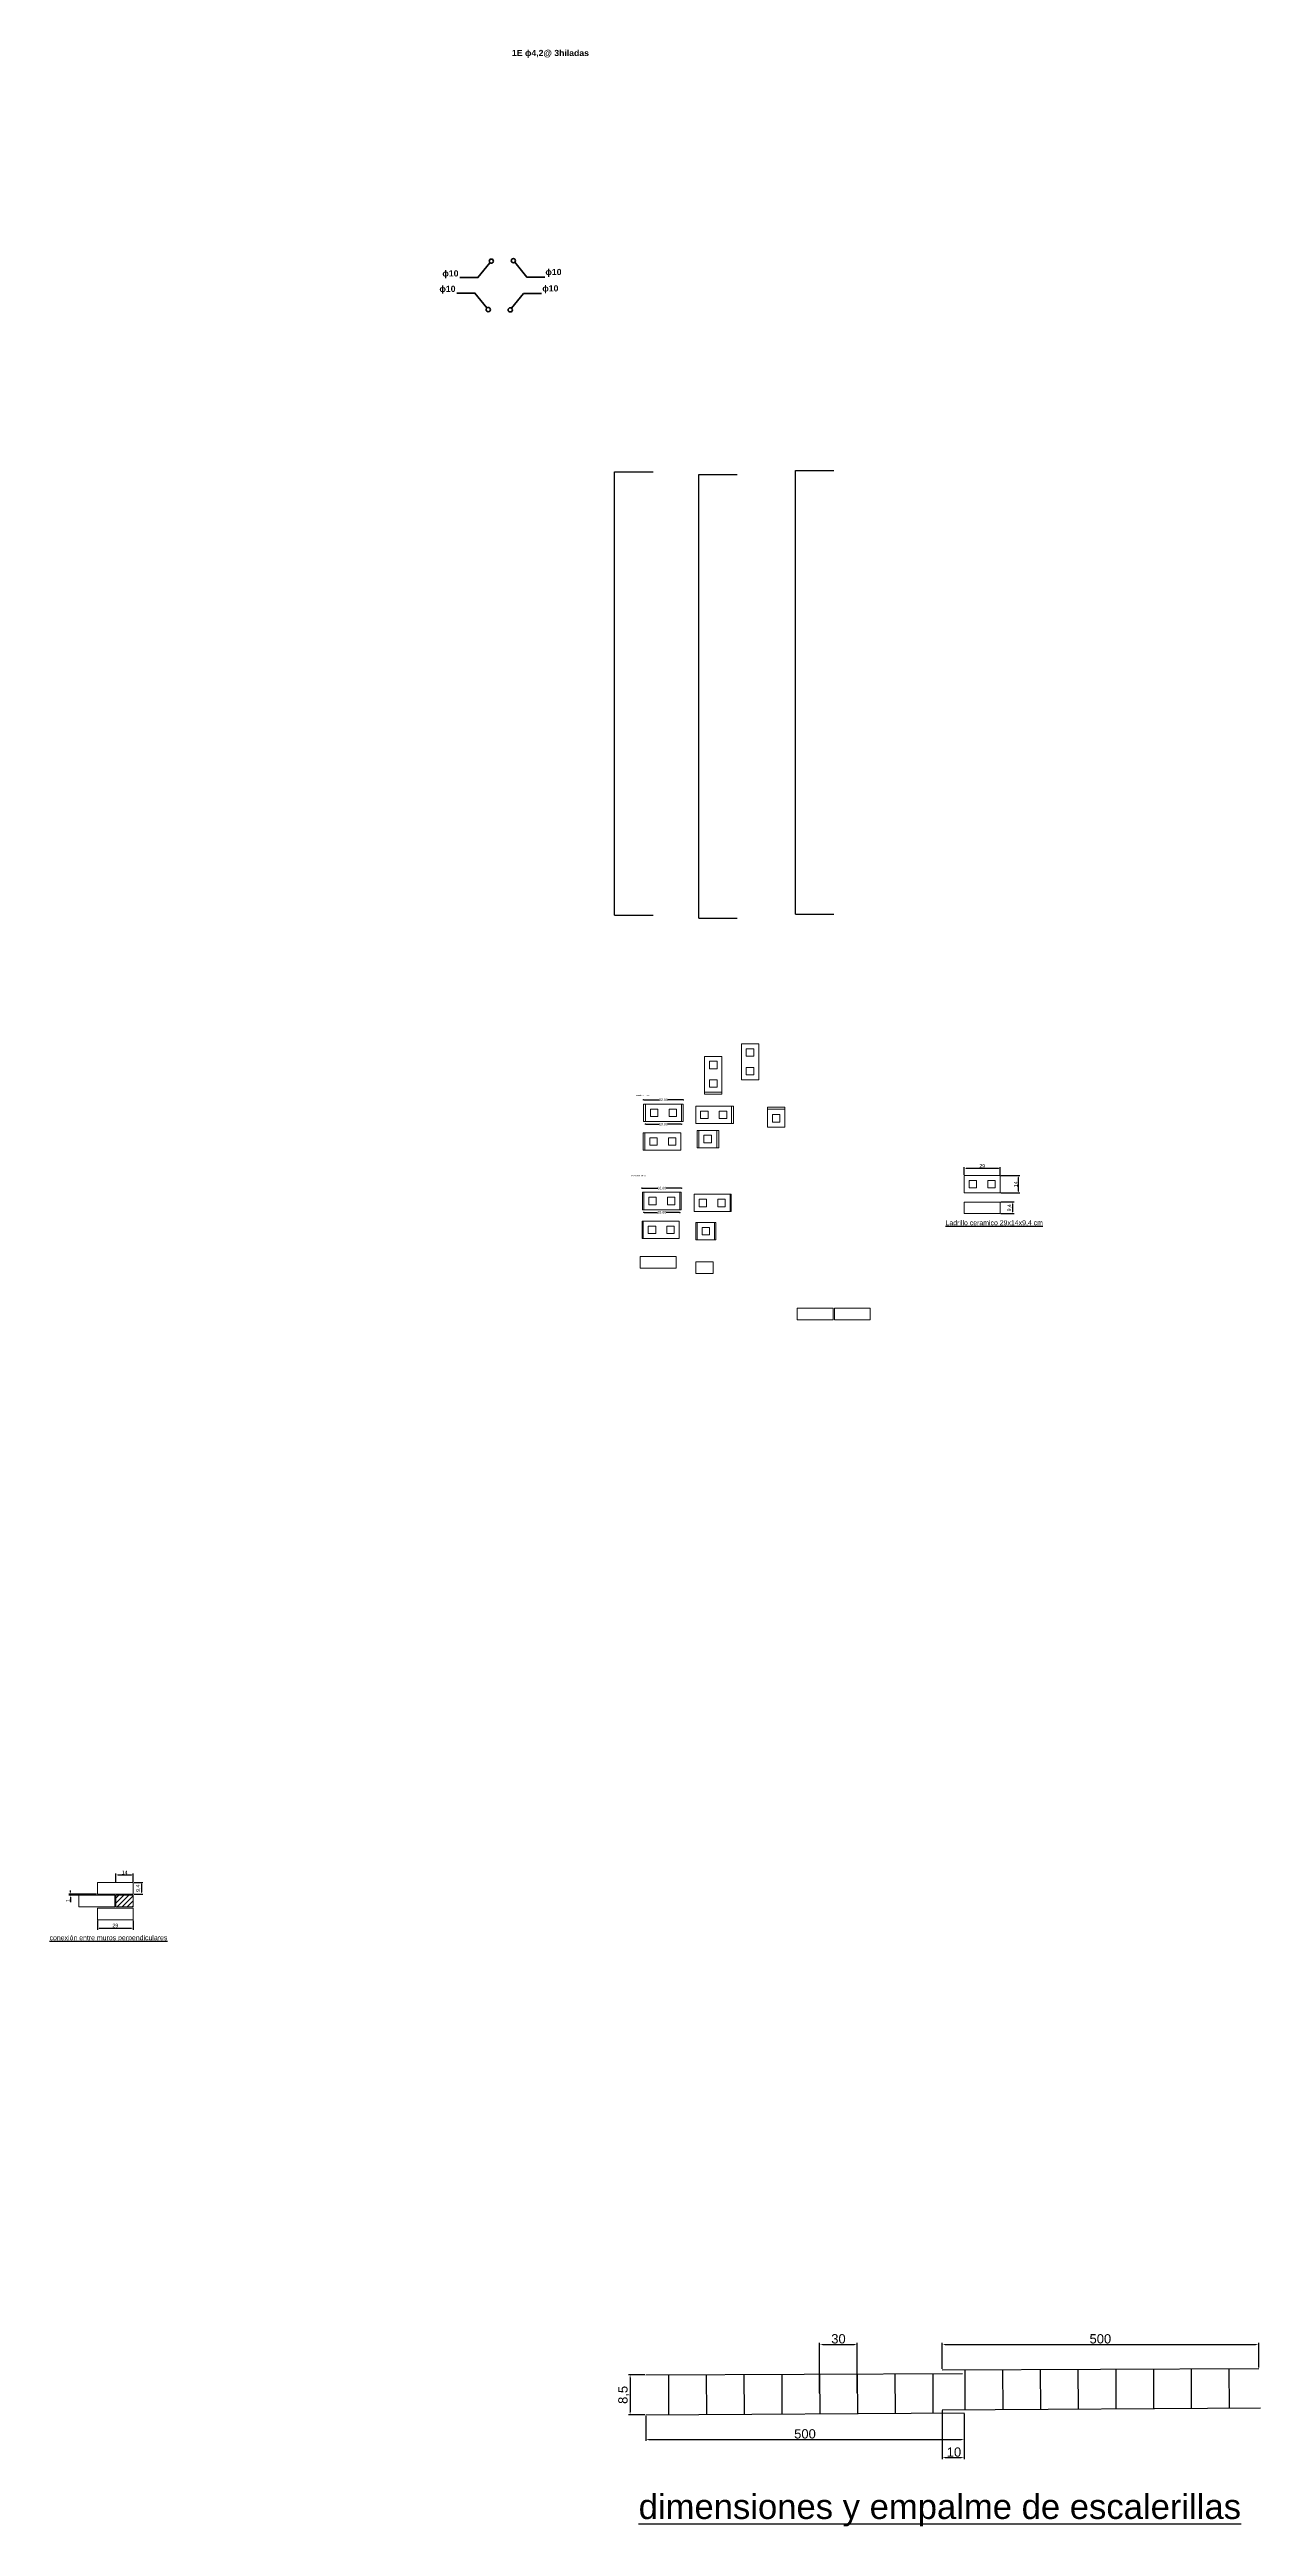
# Model space of a CAD drawing. Header units: centimetres. Extents: x 778 to 15841, y 1585 to 3584.
# Drawn here: x 778 to 1755, y 1585 to 3584 of the extents above; entities that cross this region are included whole.
import ezdxf

# ---------------------------------------------------------------- set-up
doc = ezdxf.new("R2010")
doc.units = ezdxf.units.CM
doc.layers.get('DEFPOINTS').update_dxf_attribs({"color": 250})
doc.layers.add('armadura horizotal', color=7, linetype='Continuous', lineweight=30, true_color=0xff9eff)
doc.layers.add('Ceramico 1.0', color=7, linetype='Continuous', lineweight=5, true_color=0xc73200)
doc.layers.add('armadura vertical', color=6, linetype='Continuous', lineweight=30)
doc.layers.add('Ceramico 1.5', color=10, linetype='Continuous', lineweight=5)
doc.layers.add('Cotas', color=80, linetype='Continuous')
doc.layers.add('Texto', color=7, linetype='Continuous')
doc.styles.add('INTERARQ', font='arial.ttf')
doc.styles.get("Standard").update_dxf_attribs({"font": 'arial.ttf'})
doc.dimstyles.new('ESCALA_1-50', dxfattribs={"dimtxt": 2, "dimasz": 0.2, "dimexe": 0.18, "dimexo": 0.0625, "dimgap": 0, "dimtad": 0, "dimtih": 1, "dimtoh": 1, "dimzin": 0, "dimdsep": 46, "dimtxsty": 'INTERARQ', "dimblk": 'DIMTICK', "dimcen": 0, "dimse1": 1, "dimse2": 1, "dimclrd": 256, "dimclre": 1, "dimclrt": 2, "dimadec": 0, "dimazin": 0, "dimtfac": 4.5, "dimtofl": 0, "dimtmove": 2, "dimatfit": 3, "dimldrblk": 'DIMTICK', "dimfxl": 1, "dimtolj": 1, "dimtzin": 0, "dimarcsym": 0})
doc.dimstyles.new('ISO-25', dxfattribs={"dimtxt": 7.5, "dimasz": 2.5, "dimexe": 1.25, "dimexo": 0.625, "dimtad": 1, "dimtxsty": 'Standard', "dimcen": 2.5, "dimadec": 0, "dimazin": 0, "dimtfac": 1, "dimtmove": 0, "dimatfit": 3, "dimfxl": 1, "dimarcsym": 0})

# ---------------------------------------------------------------- blocks, each defined once
blk = doc.blocks.new('DIMTICK')
at = {"color": 1}
for p, q in [((-1, 0), (1, 0)), ((0, 1), (0, -1))]:
    blk.add_line(p, q, dxfattribs=at)
at = {"color": 3, "const_width": 0.141}
blk.add_lwpolyline([(0.7, 0.7), (-0.7, -0.7)], dxfattribs=at)
blk = doc.blocks.new('*D2')
at = {"layer": 'Cotas', "lineweight": -2, "transparency": 16777216}
for p, q in [((1257.3, 2736.6), (1269.7, 2736.6)), ((1288.9, 2736.6), (1276.5, 2736.6))]:
    blk.add_line(p, q, dxfattribs=at)
at = {"layer": 'DEFPOINTS', "color": 0, "transparency": 16777216}
for p in [(1257.1, 2733.2), (1289.1, 2736.6), (1289.1, 2733.2)]:
    blk.add_point(p, dxfattribs=at)
at = {"layer": 'Cotas', "lineweight": -2, "transparency": 16777216, "xscale": 0.2, "yscale": 0.2, "zscale": 0.2, "rotation": 180}
blk.add_blockref('DIMTICK', (1257.1, 2736.6), dxfattribs=at)
at = {"layer": 'Cotas', "lineweight": -2, "transparency": 16777216, "xscale": 0.2, "yscale": 0.2, "zscale": 0.2}
blk.add_blockref('DIMTICK', (1289.1, 2736.6), dxfattribs=at)
at = {"layer": 'Cotas', "color": 2, "lineweight": 20, "transparency": 16777216, "insert": (1273.1, 2736.6), "char_height": 2, "attachment_point": 5, "style": 'INTERARQ'}
blk.add_mtext('\\A1;32.00', dxfattribs=at)
blk = doc.blocks.new('*D3')
at = {"layer": 'Cotas', "lineweight": -2, "transparency": 16777216}
for p, q in [((1258.8, 2717), (1269.7, 2717)), ((1287.4, 2717), (1276.5, 2717))]:
    blk.add_line(p, q, dxfattribs=at)
at = {"layer": 'DEFPOINTS', "color": 0, "transparency": 16777216}
for p in [(1258.6, 2719.2), (1287.6, 2719.2), (1287.6, 2717)]:
    blk.add_point(p, dxfattribs=at)
at = {"layer": 'Cotas', "lineweight": -2, "transparency": 16777216, "xscale": 0.2, "yscale": 0.2, "zscale": 0.2, "rotation": 180}
blk.add_blockref('DIMTICK', (1258.6, 2717), dxfattribs=at)
at = {"layer": 'Cotas', "lineweight": -2, "transparency": 16777216, "xscale": 0.2, "yscale": 0.2, "zscale": 0.2}
blk.add_blockref('DIMTICK', (1287.6, 2717), dxfattribs=at)
at = {"layer": 'Cotas', "color": 2, "lineweight": 20, "transparency": 16777216, "insert": (1273.1, 2717), "char_height": 2, "attachment_point": 5, "style": 'INTERARQ'}
blk.add_mtext('\\A1;29.00', dxfattribs=at)
blk = doc.blocks.new('*D5')
at = {"layer": 'Cotas', "lineweight": -2, "transparency": 16777216}
for p, q in [((1256, 2665.4), (1268.5, 2665.4)), ((1287.6, 2665.4), (1275.2, 2665.4))]:
    blk.add_line(p, q, dxfattribs=at)
at = {"layer": 'DEFPOINTS', "color": 0, "transparency": 16777216}
for p in [(1255.8, 2662), (1287.8, 2665.4), (1287.8, 2662)]:
    blk.add_point(p, dxfattribs=at)
at = {"layer": 'Cotas', "lineweight": -2, "transparency": 16777216, "xscale": 0.2, "yscale": 0.2, "zscale": 0.2, "rotation": 180}
blk.add_blockref('DIMTICK', (1255.8, 2665.4), dxfattribs=at)
at = {"layer": 'Cotas', "lineweight": -2, "transparency": 16777216, "xscale": 0.2, "yscale": 0.2, "zscale": 0.2}
blk.add_blockref('DIMTICK', (1287.8, 2665.4), dxfattribs=at)
at = {"layer": 'Cotas', "color": 2, "lineweight": 20, "transparency": 16777216, "insert": (1271.8, 2665.4), "char_height": 2, "attachment_point": 5, "style": 'INTERARQ'}
blk.add_mtext('\\A1;32.00', dxfattribs=at)
blk = doc.blocks.new('*D6')
at = {"layer": 'Cotas', "lineweight": -2, "transparency": 16777216}
for p, q in [((1257.5, 2645.8), (1268.4, 2645.8)), ((1286.1, 2645.8), (1275.2, 2645.8))]:
    blk.add_line(p, q, dxfattribs=at)
at = {"layer": 'DEFPOINTS', "color": 0, "transparency": 16777216}
for p in [(1257.3, 2648), (1286.3, 2648), (1286.3, 2645.8)]:
    blk.add_point(p, dxfattribs=at)
at = {"layer": 'Cotas', "lineweight": -2, "transparency": 16777216, "xscale": 0.2, "yscale": 0.2, "zscale": 0.2, "rotation": 180}
blk.add_blockref('DIMTICK', (1257.3, 2645.8), dxfattribs=at)
at = {"layer": 'Cotas', "lineweight": -2, "transparency": 16777216, "xscale": 0.2, "yscale": 0.2, "zscale": 0.2}
blk.add_blockref('DIMTICK', (1286.3, 2645.8), dxfattribs=at)
at = {"layer": 'Cotas', "color": 2, "lineweight": 20, "transparency": 16777216, "insert": (1271.8, 2645.8), "char_height": 2, "attachment_point": 5, "style": 'INTERARQ'}
blk.add_mtext('\\A1;29.00', dxfattribs=at)
blk = doc.blocks.new('*D228')
at = {"layer": 'Cotas', "color": 0, "lineweight": -2, "transparency": 16777216}
for p, q in [((1545.4, 2675.5), (1560.7, 2675.5)), ((1545.4, 2661.5), (1560.7, 2661.5)), ((1559.4, 2674), (1559.4, 2663))]:
    blk.add_line(p, q, dxfattribs=at)
at = {"layer": 'Cotas', "color": 0, "transparency": 16777216}
for points in [[(1559.2, 2674), (1559.7, 2674), (1559.4, 2675.5)], [(1559.2, 2663), (1559.7, 2663), (1559.4, 2661.5)]]:
    blk.add_solid(points, dxfattribs=at)
at = {"layer": 'DEFPOINTS', "color": 0, "transparency": 16777216}
for p in [(1544.8, 2675.5), (1544.8, 2661.5), (1559.4, 2661.5)]:
    blk.add_point(p, dxfattribs=at)
at = {"layer": 'Cotas', "color": 0, "transparency": 16777216, "insert": (1557.3, 2668.5), "char_height": 3, "attachment_point": 5, "rotation": 90}
blk.add_mtext('14', dxfattribs=at)
blk = doc.blocks.new('*D229')
at = {"layer": 'Cotas', "color": 0, "lineweight": -2, "transparency": 16777216}
for p, q in [((1515.8, 2676.1), (1515.8, 2682.3)), ((1543.3, 2681.1), (1517.3, 2681.1)), ((1544.8, 2676.1), (1544.8, 2682.3))]:
    blk.add_line(p, q, dxfattribs=at)
at = {"layer": 'Cotas', "color": 0, "transparency": 16777216}
for points in [[(1517.3, 2681.3), (1517.3, 2680.8), (1515.8, 2681.1)], [(1543.3, 2681.3), (1543.3, 2680.8), (1544.8, 2681.1)]]:
    blk.add_solid(points, dxfattribs=at)
at = {"layer": 'DEFPOINTS', "color": 0, "transparency": 16777216}
for p in [(1515.8, 2681.1), (1515.8, 2675.5), (1544.8, 2675.5)]:
    blk.add_point(p, dxfattribs=at)
at = {"layer": 'Cotas', "color": 0, "transparency": 16777216, "insert": (1530.3, 2683.2), "char_height": 3, "attachment_point": 5}
blk.add_mtext('29', dxfattribs=at)
blk = doc.blocks.new('*D230')
at = {"layer": 'Cotas', "color": 0, "lineweight": -2, "transparency": 16777216}
for p, q in [((1545.4, 2654.2), (1556, 2654.2)), ((1545.4, 2644.8), (1556, 2644.8)), ((1554.7, 2652.7), (1554.7, 2646.3))]:
    blk.add_line(p, q, dxfattribs=at)
at = {"layer": 'Cotas', "color": 0, "transparency": 16777216}
for points in [[(1554.5, 2652.7), (1555, 2652.7), (1554.7, 2654.2)], [(1554.5, 2646.3), (1555, 2646.3), (1554.7, 2644.8)]]:
    blk.add_solid(points, dxfattribs=at)
at = {"layer": 'DEFPOINTS', "color": 0, "transparency": 16777216}
for p in [(1544.8, 2654.2), (1544.8, 2644.8), (1554.7, 2644.8)]:
    blk.add_point(p, dxfattribs=at)
at = {"layer": 'Cotas', "color": 0, "transparency": 16777216, "insert": (1552.3, 2649.5), "char_height": 3, "attachment_point": 5, "rotation": 90}
blk.add_mtext('9,4', dxfattribs=at)
blk = doc.blocks.new('*D232')
at = {"layer": 'Cotas', "color": 0, "lineweight": -2, "transparency": 16777216}
for p, q in [((1258.2, 1707.6), (1245, 1707.6)), ((1246.2, 1705.1), (1246.2, 1677.8)), ((1258.2, 1675.3), (1245, 1675.3))]:
    blk.add_line(p, q, dxfattribs=at)
at = {"layer": 'Cotas', "color": 0, "transparency": 16777216}
for points in [[(1245.8, 1705.1), (1246.7, 1705.1), (1246.2, 1707.6)], [(1245.8, 1677.8), (1246.7, 1677.8), (1246.2, 1675.3)]]:
    blk.add_solid(points, dxfattribs=at)
at = {"layer": 'DEFPOINTS', "color": 0, "transparency": 16777216}
for p in [(1258.9, 1707.6), (1246.2, 1675.3), (1258.9, 1675.3)]:
    blk.add_point(p, dxfattribs=at)
at = {"layer": 'Cotas', "color": 0, "transparency": 16777216, "insert": (1241.1, 1691.4), "char_height": 7.5, "attachment_point": 5, "rotation": 90}
blk.add_mtext('8,5', dxfattribs=at)
blk = doc.blocks.new('*D233')
at = {"layer": 'Cotas', "color": 0, "lineweight": -2, "transparency": 16777216}
for p, q in [((1258.9, 1674.6), (1258.9, 1654.2)), ((1515.8, 1676.3), (1515.8, 1654.2)), ((1261.4, 1655.5), (1513.3, 1655.5))]:
    blk.add_line(p, q, dxfattribs=at)
at = {"layer": 'Cotas', "color": 0, "transparency": 16777216}
for points in [[(1261.4, 1655.9), (1261.4, 1655), (1258.9, 1655.5)], [(1513.3, 1655.9), (1513.3, 1655), (1515.8, 1655.5)]]:
    blk.add_solid(points, dxfattribs=at)
at = {"layer": 'DEFPOINTS', "color": 0, "transparency": 16777216}
for p in [(1258.9, 1675.3), (1515.8, 1676.9), (1515.8, 1655.5)]:
    blk.add_point(p, dxfattribs=at)
at = {"layer": 'Cotas', "color": 0, "transparency": 16777216, "insert": (1387.3, 1659.9), "char_height": 7.5, "attachment_point": 5}
blk.add_mtext('500', dxfattribs=at)
blk = doc.blocks.new('*D234')
at = {"layer": 'Cotas', "color": 0, "lineweight": -2, "transparency": 16777216}
for p, q in [((1497.9, 1712.3), (1497.9, 1733.4)), ((1500.4, 1732.1), (1750.9, 1732.1)), ((1753.4, 1713.4), (1753.4, 1733.4))]:
    blk.add_line(p, q, dxfattribs=at)
at = {"layer": 'Cotas', "color": 0, "transparency": 16777216}
for points in [[(1500.4, 1732.5), (1500.4, 1731.7), (1497.9, 1732.1)], [(1750.9, 1732.5), (1750.9, 1731.7), (1753.4, 1732.1)]]:
    blk.add_solid(points, dxfattribs=at)
at = {"layer": 'DEFPOINTS', "color": 0, "transparency": 16777216}
for p in [(1753.4, 1732.1), (1497.9, 1711.7), (1753.4, 1712.8)]:
    blk.add_point(p, dxfattribs=at)
at = {"layer": 'Cotas', "color": 0, "transparency": 16777216, "insert": (1625.6, 1736.6), "char_height": 7.5, "attachment_point": 5}
blk.add_mtext('500', dxfattribs=at)
blk = doc.blocks.new('*D235')
at = {"layer": 'Cotas', "color": 0, "lineweight": -2, "transparency": 16777216}
for p, q in [((1497.9, 1678.8), (1497.9, 1639.5)), ((1515.8, 1676.3), (1515.8, 1639.5)), ((1500.4, 1640.8), (1513.3, 1640.8))]:
    blk.add_line(p, q, dxfattribs=at)
at = {"layer": 'Cotas', "color": 0, "transparency": 16777216}
for points in [[(1500.4, 1641.2), (1500.4, 1640.4), (1497.9, 1640.8)], [(1513.3, 1641.2), (1513.3, 1640.4), (1515.8, 1640.8)]]:
    blk.add_solid(points, dxfattribs=at)
at = {"layer": 'DEFPOINTS', "color": 0, "transparency": 16777216}
for p in [(1497.9, 1679.4), (1515.8, 1676.9), (1515.8, 1640.8)]:
    blk.add_point(p, dxfattribs=at)
at = {"layer": 'Cotas', "color": 0, "transparency": 16777216, "insert": (1507.5, 1645.2), "char_height": 7.5, "attachment_point": 5}
blk.add_mtext('10', dxfattribs=at)
blk = doc.blocks.new('*D236')
at = {"layer": 'Cotas', "color": 0, "lineweight": -2, "transparency": 16777216}
for p, q in [((1399.1, 1692.7), (1399.1, 1733.4)), ((1401.6, 1732.1), (1427, 1732.1)), ((1429.5, 1692.8), (1429.5, 1733.4))]:
    blk.add_line(p, q, dxfattribs=at)
at = {"layer": 'Cotas', "color": 0, "transparency": 16777216}
for points in [[(1401.6, 1732.5), (1401.6, 1731.7), (1399.1, 1732.1)], [(1427, 1732.5), (1427, 1731.7), (1429.5, 1732.1)]]:
    blk.add_solid(points, dxfattribs=at)
at = {"layer": 'DEFPOINTS', "color": 0, "transparency": 16777216}
for p in [(1429.5, 1732.1), (1399.1, 1692.1), (1429.5, 1692.2)]:
    blk.add_point(p, dxfattribs=at)
at = {"layer": 'Cotas', "color": 0, "transparency": 16777216, "insert": (1414.3, 1736.6), "char_height": 7.5, "width": 23.856, "attachment_point": 5}
blk.add_mtext('30', dxfattribs=at)
blk = doc.blocks.new('*D237')
at = {"layer": 'Cotas', "color": 0, "lineweight": -2, "transparency": 16777216}
for p, q in [((846, 2105), (853.1, 2105)), ((851.9, 2103.5), (851.9, 2097.1)), ((846, 2095.6), (853.1, 2095.6))]:
    blk.add_line(p, q, dxfattribs=at)
at = {"layer": 'Cotas', "color": 0, "transparency": 16777216}
for points in [[(851.6, 2103.5), (852.1, 2103.5), (851.9, 2105)], [(851.6, 2097.1), (852.1, 2097.1), (851.9, 2095.6)]]:
    blk.add_solid(points, dxfattribs=at)
at = {"layer": 'DEFPOINTS', "color": 0, "transparency": 16777216}
for p in [(845.4, 2105), (845.4, 2095.6), (851.9, 2095.6)]:
    blk.add_point(p, dxfattribs=at)
at = {"layer": 'Cotas', "color": 0, "transparency": 16777216, "insert": (849.4, 2100.3), "char_height": 3, "attachment_point": 5, "rotation": 90}
blk.add_mtext('9,4', dxfattribs=at)
blk = doc.blocks.new('*D238')
at = {"layer": 'Cotas', "color": 0, "lineweight": -2, "transparency": 16777216}
for p, q in [((816.4, 2074.2), (816.4, 2066.8)), ((817.9, 2068), (843.9, 2068)), ((845.4, 2074.2), (845.4, 2066.8))]:
    blk.add_line(p, q, dxfattribs=at)
at = {"layer": 'Cotas', "color": 0, "transparency": 16777216}
for points in [[(817.9, 2068.3), (817.9, 2067.8), (816.4, 2068)], [(843.9, 2068.3), (843.9, 2067.8), (845.4, 2068)]]:
    blk.add_solid(points, dxfattribs=at)
at = {"layer": 'DEFPOINTS', "color": 0, "transparency": 16777216}
for p in [(816.4, 2074.8), (845.4, 2074.8), (845.4, 2068)]:
    blk.add_point(p, dxfattribs=at)
at = {"layer": 'Cotas', "color": 0, "transparency": 16777216, "insert": (830.9, 2070.2), "char_height": 3, "attachment_point": 5}
blk.add_mtext('29', dxfattribs=at)
blk = doc.blocks.new('*D239')
at = {"layer": 'Cotas', "color": 0, "lineweight": -2, "transparency": 16777216}
for p, q in [((815.8, 2095.6), (793.4, 2095.6)), ((815.8, 2094.6), (793.4, 2094.6)), ((794.7, 2097.1), (794.7, 2098.6)), ((794.7, 2095.6), (794.7, 2094.6)), ((794.7, 2093.1), (794.7, 2089.2))]:
    blk.add_line(p, q, dxfattribs=at)
at = {"layer": 'Cotas', "color": 0, "transparency": 16777216}
for points in [[(794.4, 2097.1), (794.9, 2097.1), (794.7, 2095.6)], [(794.4, 2093.1), (794.9, 2093.1), (794.7, 2094.6)]]:
    blk.add_solid(points, dxfattribs=at)
at = {"layer": 'DEFPOINTS', "color": 0, "transparency": 16777216}
for p in [(794.7, 2094.6), (816.4, 2095.6), (816.4, 2094.6)]:
    blk.add_point(p, dxfattribs=at)
at = {"layer": 'Cotas', "color": 0, "transparency": 16777216, "insert": (792.6, 2090.4), "char_height": 3, "attachment_point": 5, "rotation": 90}
blk.add_mtext('1', dxfattribs=at)
blk = doc.blocks.new('*D240')
at = {"layer": 'Cotas', "color": 0, "lineweight": -2, "transparency": 16777216}
for p, q in [((831.4, 2105.6), (831.4, 2112.3)), ((832.9, 2111), (843.9, 2111)), ((845.4, 2105.6), (845.4, 2112.3))]:
    blk.add_line(p, q, dxfattribs=at)
at = {"layer": 'Cotas', "color": 0, "transparency": 16777216}
for points in [[(832.9, 2111.3), (832.9, 2110.8), (831.4, 2111)], [(843.9, 2111.3), (843.9, 2110.8), (845.4, 2111)]]:
    blk.add_solid(points, dxfattribs=at)
at = {"layer": 'DEFPOINTS', "color": 0, "transparency": 16777216}
for p in [(831.4, 2105), (845.4, 2111), (845.4, 2105)]:
    blk.add_point(p, dxfattribs=at)
at = {"layer": 'Cotas', "color": 0, "transparency": 16777216, "insert": (838.4, 2113.1), "char_height": 3, "attachment_point": 5}
blk.add_mtext('14', dxfattribs=at)

msp = doc.modelspace()

# ---------------------------------------------------------------- hatches: boundary and pattern name
at = {"layer": 'Ceramico 1.0'}
h = msp.add_hatch(dxfattribs=at)
h.set_pattern_fill('ANSI31', color=256, scale=0.9)
h.paths.add_polyline_path([(845.391, 2094.59), (845.391, 2094.59), (831.391, 2094.59), (831.391, 2085.19), (845.391, 2085.19)])

# ---------------------------------------------------------------- linework, layer by layer
at = {"layer": 'armadura horizotal'}
for p, q in [((1258.855, 1707.584), (1514.4, 1708.635)), ((1277.152, 1707.785), (1277.281, 1675.376)), ((1307.604, 1707.785), (1307.815, 1675.576)), ((1338.055, 1707.91), (1338.189, 1675.775)), ((1368.507, 1707.91), (1368.64, 1675.975)), ((1398.959, 1708.033), (1399.168, 1676.175)), ((1429.411, 1708.033), (1429.541, 1676.374)), ((1459.862, 1708.158), (1459.991, 1676.574)), ((1490.314, 1708.158), (1490.443, 1676.773)), ((1497.862, 1711.71), (1753.406, 1712.761)), ((1516.159, 1711.911), (1516.288, 1679.501)), ((1546.61, 1711.911), (1546.822, 1679.702)), ((1577.062, 1712.036), (1577.196, 1679.901)), ((1607.514, 1712.036), (1607.646, 1680.1)), ((1637.965, 1712.159), (1638.174, 1680.301)), ((1668.417, 1712.159), (1668.548, 1680.5)), ((1698.868, 1712.284), (1698.998, 1680.699)), ((1729.32, 1712.284), (1729.449, 1680.899)), ((1497.865, 1679.381), (1754.757, 1681.065)), ((1258.858, 1675.255), (1515.75, 1676.939))]:
    msp.add_line(p, q, dxfattribs=at)
at = {"layer": 'armadura vertical'}
for p, q in [((1233.747, 2885.625), (1233.747, 3243.625)), ((1233.747, 3243.625), (1264.747, 3243.625)), ((1301.625, 2883.305), (1301.625, 3241.305)), ((1301.625, 3241.305), (1332.625, 3241.305)), ((1379.651, 2886.589), (1379.651, 3244.589)), ((1379.651, 3244.589), (1410.651, 3244.589)), ((1233.747, 2885.625), (1264.747, 2885.625)), ((1301.625, 2883.305), (1332.625, 2883.305)), ((1379.651, 2886.589), (1410.651, 2886.589))]:
    msp.add_line(p, q, dxfattribs=at)
at = {"layer": 'armadura vertical', "lineweight": 40}
for points in [[(1133.135, 3412.212), (1123.424, 3400.287), (1108.91, 3400.287)], [(1153.105, 3412.605), (1162.817, 3400.68), (1177.331, 3400.68)], [(1130.688, 3375.776), (1120.976, 3387.701), (1106.462, 3387.701)], [(1150.589, 3375.551), (1160.3, 3387.476), (1174.814, 3387.476)]]:
    msp.add_lwpolyline(points, dxfattribs=at)
for centre in [(1134.212, 3413.534), (1152.029, 3413.927), (1131.764, 3374.454), (1149.512, 3374.23)]:
    msp.add_circle(centre, 1.704, dxfattribs=at)
at = {"layer": 'Ceramico 1.0'}
for p, q in [((1257.322, 2661.985), (1256.322, 2661.985)), ((1256.322, 2661.985), (1256.322, 2647.985)), ((1286.322, 2661.985), (1287.322, 2661.985)), ((1287.322, 2661.985), (1287.322, 2647.985)), ((1326.855, 2660.406), (1326.855, 2660.406)), ((1326.855, 2660.406), (1327.855, 2660.406)), ((1327.855, 2660.406), (1327.855, 2646.406)), ((1256.322, 2647.985), (1257.322, 2647.985)), ((1287.322, 2647.985), (1286.322, 2647.985)), ((1327.855, 2646.406), (1326.855, 2646.406)), ((1256.843, 2638.715), (1255.843, 2638.715)), ((1255.843, 2638.715), (1255.843, 2624.715)), ((1255.843, 2624.715), (1256.843, 2624.715)), ((1300.326, 2637.719), (1299.326, 2637.719)), ((1299.326, 2637.719), (1299.326, 2623.719)), ((1299.326, 2623.719), (1300.326, 2623.719)), ((1314.326, 2637.719), (1315.326, 2637.719)), ((1315.326, 2623.719), (1314.326, 2623.719)), ((1315.326, 2637.719), (1315.326, 2623.719))]:
    msp.add_line(p, q, dxfattribs=at)
at = {"layer": 'Ceramico 1.0', "lineweight": 20}
for p, q in [((1257.322, 2661.985), (1286.322, 2661.985)), ((1257.322, 2647.985), (1257.322, 2661.985)), ((1286.322, 2661.985), (1286.322, 2647.985)), ((1297.855, 2660.406), (1326.855, 2660.406)), ((1297.855, 2646.406), (1297.855, 2660.406)), ((1326.855, 2660.406), (1326.855, 2646.406)), ((1515.777, 2675.492), (1544.777, 2675.492)), ((1515.777, 2661.492), (1515.777, 2675.492)), ((1544.777, 2661.492), (1515.777, 2661.492)), ((1544.777, 2675.492), (1544.777, 2661.492)), ((1286.322, 2647.985), (1257.322, 2647.985)), ((1326.855, 2646.406), (1297.855, 2646.406)), ((1256.843, 2638.715), (1285.843, 2638.715)), ((1256.843, 2624.715), (1256.843, 2638.715)), ((1285.843, 2624.715), (1256.843, 2624.715)), ((1285.843, 2638.715), (1285.843, 2624.715))]:
    msp.add_line(p, q, dxfattribs=at)
for points in [[(1525.777, 2671.492), (1519.777, 2671.492), (1519.777, 2665.492), (1525.777, 2665.492)], [(1540.777, 2671.492), (1534.777, 2671.492), (1534.777, 2665.492), (1540.777, 2665.492)], [(1267.322, 2657.985), (1261.322, 2657.985), (1261.322, 2651.985), (1267.322, 2651.985)], [(1282.322, 2657.985), (1276.322, 2657.985), (1276.322, 2651.985), (1282.322, 2651.985)], [(1307.855, 2656.406), (1301.855, 2656.406), (1301.855, 2650.406), (1307.855, 2650.406)], [(1322.855, 2656.406), (1316.855, 2656.406), (1316.855, 2650.406), (1322.855, 2650.406)], [(1266.843, 2634.715), (1260.843, 2634.715), (1260.843, 2628.715), (1266.843, 2628.715)], [(1281.843, 2634.715), (1275.843, 2634.715), (1275.843, 2628.715), (1281.843, 2628.715)], [(1310.326, 2633.719), (1304.326, 2633.719), (1304.326, 2627.719), (1310.326, 2627.719)]]:
    msp.add_lwpolyline(points, close=True, dxfattribs=at)
at = {"layer": 'Ceramico 1.0'}
for points in [[(1544.777, 2654.17), (1544.777, 2644.77), (1515.777, 2644.77), (1515.777, 2654.17)], [(1300.326, 2623.719), (1314.326, 2623.719), (1314.326, 2637.719), (1300.326, 2637.719)], [(1283.443, 2610.229), (1283.443, 2600.829), (1254.443, 2600.829), (1254.443, 2610.229)], [(1313.116, 2605.838), (1313.116, 2596.438), (1299.116, 2596.438), (1299.116, 2605.838)], [(1410.003, 2568.373), (1410.003, 2558.973), (1381.003, 2558.973), (1381.003, 2568.373)], [(1440.003, 2568.373), (1440.003, 2558.973), (1411.003, 2558.973), (1411.003, 2568.373)], [(845.391, 2104.99), (845.391, 2095.59), (816.391, 2095.59), (816.391, 2104.99)], [(830.391, 2094.59), (830.391, 2085.19), (801.391, 2085.19), (801.391, 2094.59)], [(845.391, 2084.19), (845.391, 2074.79), (816.391, 2074.79), (816.391, 2084.19)], [(845.391, 2094.59), (845.391, 2085.19), (831.391, 2085.19), (831.391, 2094.59)]]:
    msp.add_lwpolyline(points, close=True, dxfattribs=at)
at = {"layer": 'Ceramico 1.5', "lineweight": 20}
for p, q in [((1335.961, 2752.848), (1335.961, 2781.848)), ((1335.961, 2781.848), (1349.961, 2781.848)), ((1349.961, 2781.848), (1349.961, 2752.848)), ((1306.344, 2742.738), (1306.344, 2771.738)), ((1306.344, 2771.738), (1320.344, 2771.738)), ((1320.344, 2771.738), (1320.344, 2742.738)), ((1320.344, 2742.738), (1306.344, 2742.738)), ((1306.344, 2741.238), (1306.344, 2742.738)), ((1320.344, 2741.238), (1306.344, 2741.238)), ((1320.344, 2742.738), (1320.344, 2741.238)), ((1349.961, 2752.848), (1335.961, 2752.848)), ((1258.599, 2733.183), (1257.099, 2733.183)), ((1257.099, 2733.183), (1257.099, 2719.183)), ((1257.099, 2719.183), (1258.599, 2719.183)), ((1258.599, 2733.183), (1287.599, 2733.183)), ((1258.599, 2719.183), (1258.599, 2733.183)), ((1287.599, 2719.183), (1258.599, 2719.183)), ((1287.599, 2733.183), (1287.599, 2719.183)), ((1287.599, 2733.183), (1289.099, 2733.183)), ((1289.099, 2719.183), (1287.599, 2719.183)), ((1289.099, 2733.183), (1289.099, 2719.183)), ((1299.132, 2731.604), (1328.132, 2731.604)), ((1299.132, 2717.604), (1299.132, 2731.604)), ((1328.132, 2731.604), (1328.132, 2717.604)), ((1328.132, 2731.604), (1329.632, 2731.604)), ((1329.632, 2731.604), (1329.632, 2717.604)), ((1258.12, 2709.914), (1256.62, 2709.914)), ((1256.62, 2709.914), (1256.62, 2695.914)), ((1258.12, 2709.914), (1287.12, 2709.914)), ((1258.12, 2695.914), (1258.12, 2709.914)), ((1287.12, 2709.914), (1287.12, 2695.914)), ((1328.132, 2717.604), (1299.132, 2717.604)), ((1329.632, 2717.604), (1328.132, 2717.604)), ((1256.62, 2695.914), (1258.12, 2695.914)), ((1287.12, 2695.914), (1258.12, 2695.914))]:
    msp.add_line(p, q, dxfattribs=at)
at = {"layer": 'Ceramico 1.5'}
for p, q in [((1371.004, 2730.681), (1357.004, 2730.681)), ((1357.004, 2730.681), (1357.004, 2729.181)), ((1371.004, 2729.181), (1371.004, 2730.681)), ((1301.777, 2712.011), (1300.277, 2712.011)), ((1300.277, 2712.011), (1300.277, 2698.011)), ((1317.777, 2712.011), (1316.277, 2712.011)), ((1317.777, 2698.011), (1317.777, 2712.011)), ((1300.277, 2698.011), (1301.777, 2698.011)), ((1316.277, 2698.011), (1317.777, 2698.011))]:
    msp.add_line(p, q, dxfattribs=at)
at = {"layer": 'Ceramico 1.5', "lineweight": 20}
for points in [[(1316.344, 2761.738), (1316.344, 2767.738), (1310.344, 2767.738), (1310.344, 2761.738)], [(1345.961, 2771.848), (1345.961, 2777.848), (1339.961, 2777.848), (1339.961, 2771.848)], [(1345.961, 2756.848), (1345.961, 2762.848), (1339.961, 2762.848), (1339.961, 2756.848)], [(1316.344, 2746.738), (1316.344, 2752.738), (1310.344, 2752.738), (1310.344, 2746.738)], [(1268.599, 2729.183), (1262.599, 2729.183), (1262.599, 2723.183), (1268.599, 2723.183)], [(1283.599, 2729.183), (1277.599, 2729.183), (1277.599, 2723.183), (1283.599, 2723.183)], [(1309.132, 2727.604), (1303.132, 2727.604), (1303.132, 2721.604), (1309.132, 2721.604)], [(1324.132, 2727.604), (1318.132, 2727.604), (1318.132, 2721.604), (1324.132, 2721.604)], [(1361.004, 2724.681), (1361.004, 2718.681), (1367.004, 2718.681), (1367.004, 2724.681)], [(1268.12, 2705.914), (1262.12, 2705.914), (1262.12, 2699.914), (1268.12, 2699.914)], [(1283.12, 2705.914), (1277.12, 2705.914), (1277.12, 2699.914), (1283.12, 2699.914)], [(1311.777, 2708.011), (1305.777, 2708.011), (1305.777, 2702.011), (1311.777, 2702.011)]]:
    msp.add_lwpolyline(points, close=True, dxfattribs=at)
at = {"layer": 'Ceramico 1.5'}
for points in [[(1371.004, 2714.681), (1371.004, 2729.181), (1357.004, 2729.181), (1357.004, 2714.681)], [(1301.777, 2698.011), (1316.277, 2698.011), (1316.277, 2712.011), (1301.777, 2712.011)]]:
    msp.add_lwpolyline(points, close=True, dxfattribs=at)

# ---------------------------------------------------------------- texts
at = {"layer": 'armadura horizotal', "insert": (1145.117, 3584.065), "char_height": 5, "attachment_point": 1}
msp.add_mtext_dynamic_manual_height_columns('\\pxqc;{\\fArial|b1|i0|c0|p34;1E ϕ4,2@ 3hiladas}', width=73.64638, gutter_width=12.5, heights=[0], dxfattribs=at)
at = {"layer": 'armadura vertical', "char_height": 5, "attachment_point": 1}
for insert in [(1094.745, 3406.174), (1177.871, 3407.292), (1092.361, 3393.669), (1175.354, 3394.088)]:
    msp.add_mtext_dynamic_manual_height_columns('{\\fArial|b1|i0|c0|p34;ϕ10 }', width=6.97594, gutter_width=12.5, heights=[2.665], dxfattribs=dict(at, insert=insert))
at = {"layer": 'Texto', "lineweight": 20, "char_height": 1, "attachment_point": 1}
for s, insert in [('\\pxtc2;{\\fArial|b0|i0|c162|p34;Canterias a 1.5 cm}', (1250.217, 2740.643)), ('\\pxtc2;{\\fArial|b0|i0|c162|p34;Canterias a 1.}0{\\fArial|b0|i0|c162|p34; cm}', (1247.167, 2675.855))]:
    msp.add_mtext_dynamic_manual_height_columns(s, width=18.50955, gutter_width=1.219, heights=[3.428], dxfattribs=dict(at, insert=insert))
at = {"layer": 'Texto', "attachment_point": 1}
for s, width, heights, insert, char_height in [('\\pxt8;{\\LLadrillo ceramico 29x14x9,4 cm}', 87.20079, [28.079], (1500.672, 2639.428), 4), ('\\pxt8;{\\Lconexión entre muros perpendiculares }', 103.49553, [12.218], (777.824, 2062.378), 4), ('{\\H0.74646x;\\Ldimensiones y empalme de escalerillas}', 662.29689, [106.138], (1253.105, 1611.233), 26.79303)]:
    msp.add_mtext_dynamic_manual_height_columns(s, width=width, gutter_width=12.5, heights=heights, dxfattribs=dict(at, insert=insert, char_height=char_height))

# ---------------------------------------------------------------- dimensions: what is measured, and where the dimension line sits
at = {"layer": 'Cotas', "lineweight": 20}
for base, p1, p2, picture, middle in [((1289.099, 2736.608), (1257.099, 2733.183), (1289.099, 2733.183), '*D2', (1273.099, 2736.608)), ((1287.599, 2717.015), (1258.599, 2719.183), (1287.599, 2719.183), '*D3', (1273.099, 2717.015)), ((1287.822, 2665.41), (1255.822, 2661.985), (1287.822, 2661.985), '*D5', (1271.822, 2665.41)), ((1286.322, 2645.817), (1257.322, 2647.985), (1286.322, 2647.985), '*D6', (1271.822, 2645.817))]:
    dim = msp.add_linear_dim(base=base, p1=p1, p2=p2, dimstyle='ESCALA_1-50', dxfattribs=at)
    dim.commit()
    dim.dimension.update_dxf_attribs({"geometry": picture, "text_midpoint": middle})
at = {"layer": 'Cotas'}
for base, p1, p2, picture, middle in [((1515.777, 2681.066), (1544.777, 2675.492), (1515.777, 2675.492), '*D229', (1530.277, 2683.223)), ((845.391, 2111.006), (831.391, 2104.99), (845.391, 2104.99), '*D240', (838.391, 2113.137)), ((845.391, 2068.038), (816.391, 2074.79), (845.391, 2074.79), '*D238', (830.891, 2070.195))]:
    dim = msp.add_linear_dim(base=base, p1=p1, p2=p2, dimstyle='ISO-25', override={"dimtxt": 3, "dimasz": 1.5}, dxfattribs=at)
    dim.commit()
    dim.dimension.update_dxf_attribs({"geometry": picture, "text_midpoint": middle})
for base, p1, p2, picture, middle in [((1559.401, 2661.492), (1544.777, 2675.492), (1544.777, 2661.492), '*D228', (1557.27, 2668.492)), ((1554.748, 2644.77), (1544.777, 2654.17), (1544.777, 2644.77), '*D230', (1552.32, 2649.47)), ((851.876, 2095.59), (845.391, 2104.99), (845.391, 2095.59), '*D237', (849.449, 2100.29)), ((794.692, 2094.59), (816.391, 2095.59), (816.391, 2094.59), '*D239', (792.561, 2090.412))]:
    dim = msp.add_linear_dim(base=base, p1=p1, p2=p2, angle=90, dimstyle='ISO-25', override={"dimtxt": 3, "dimasz": 1.5}, dxfattribs=at)
    dim.commit()
    dim.dimension.update_dxf_attribs({"geometry": picture, "text_midpoint": middle})
for base, p1, p2, text, picture, middle in [((1429.476, 1732.108), (1399.063, 1692.104), (1429.476, 1692.204), '30', '*D236', (1414.27, 1736.565)), ((1753.406, 1732.108), (1497.862, 1711.71), (1753.406, 1712.761), '500', '*D234', (1625.634, 1736.562)), ((1515.75, 1655.463), (1258.858, 1675.255), (1515.75, 1676.939), '500', '*D233', (1387.304, 1659.917))]:
    dim = msp.add_linear_dim(base=base, p1=p1, p2=p2, text=text, dimstyle='ISO-25', dxfattribs=at)
    dim.commit()
    dim.dimension.update_dxf_attribs({"geometry": picture, "text_midpoint": middle})
dim = msp.add_linear_dim(base=(1246.242, 1675.255), p1=(1258.855, 1707.584), p2=(1258.858, 1675.255), angle=90, text='8,5', dimstyle='ISO-25', dxfattribs=at)
dim.commit()
dim.dimension.update_dxf_attribs({"geometry": '*D232', "text_midpoint": (1241.109, 1691.42)})
dim = msp.add_linear_dim(base=(1515.75, 1640.785), p1=(1497.865, 1679.381), p2=(1515.75, 1676.939), text='10', dimstyle='ISO-25', dxfattribs=at)
dim.commit()
dim.dimension.update_dxf_attribs({"geometry": '*D235', "text_midpoint": (1507.477, 1640.785), "dimtype": 160})

doc.saveas('drawing.dxf')
